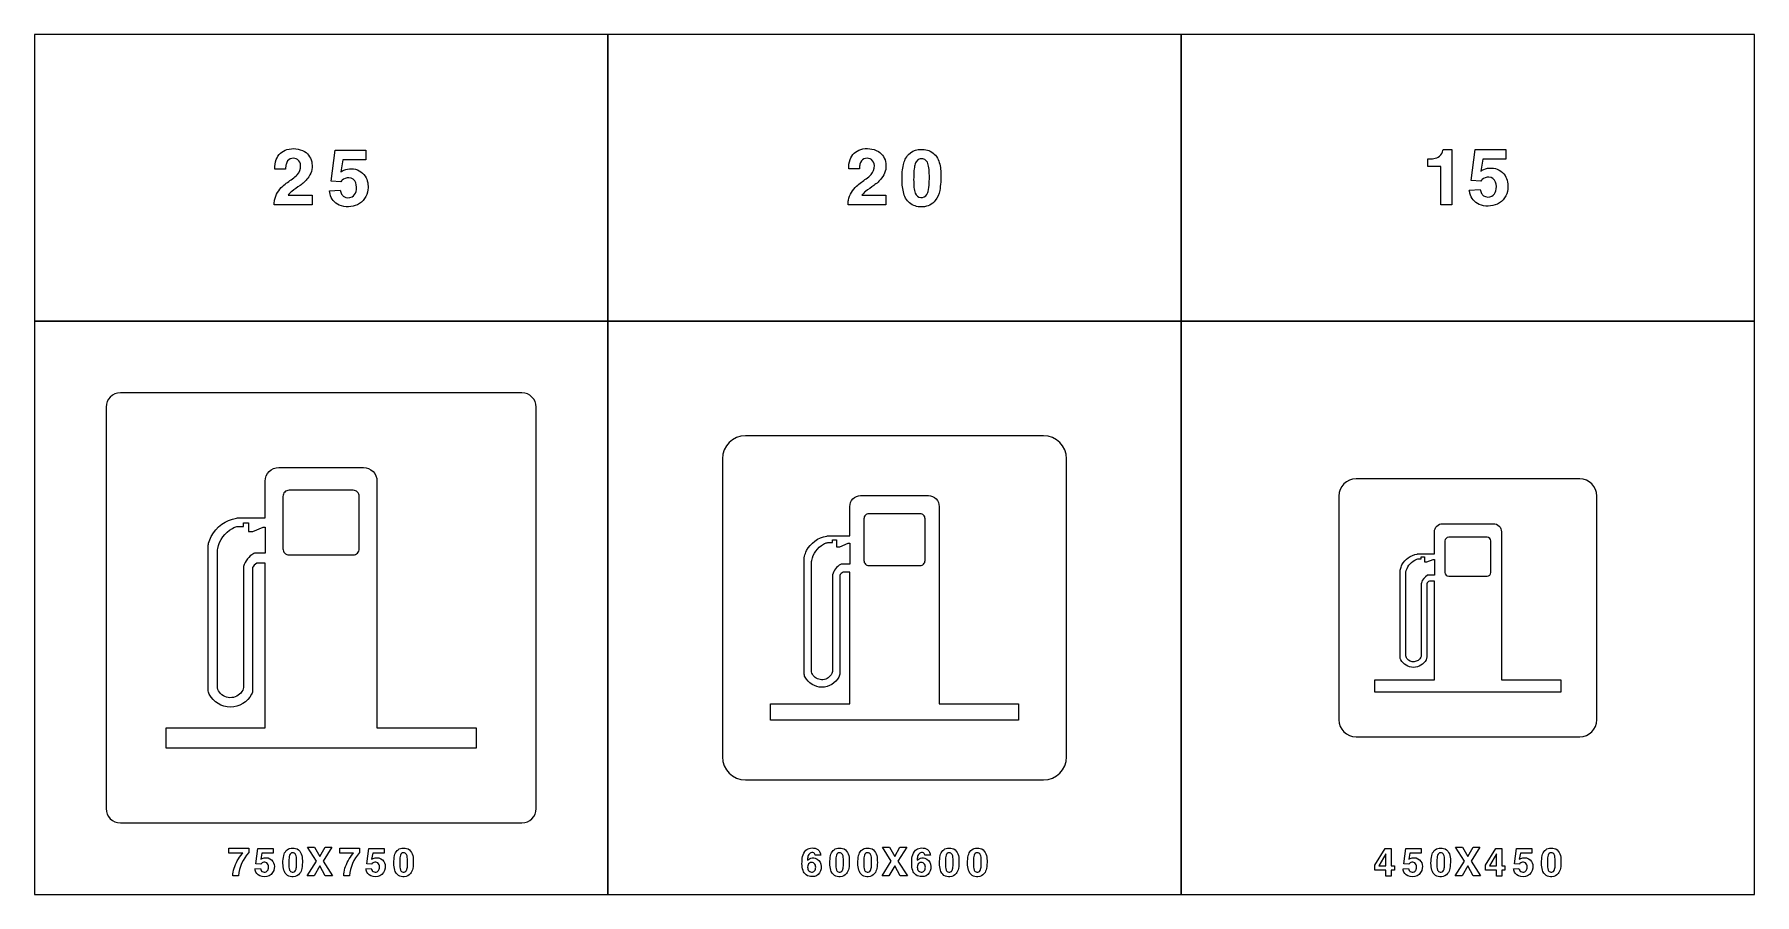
# Model space of a CAD drawing. Extents: x 0 to 3000, y 0 to 1500.
import ezdxf

# ---------------------------------------------------------------- set-up
doc = ezdxf.new("R2010")
doc.units = 0
doc.header["$MEASUREMENT"] = 0

msp = doc.modelspace()

# ---------------------------------------------------------------- linework, layer by layer
for points in [[(0.0003, 1000), (1000, 1000), (1000, 1500), (0.0003, 1500)], [(1000, 1000), (2000, 1000), (2000, 1500), (1000, 1500)], [(2000, 1000), (3000, 1000), (3000, 1500), (2000, 1500)], [(0.0001, 0.0001), (1000, 0.0001), (1000, 1000), (0.0001, 1000)], [(1000, 0.0001), (2000, 0.0001), (2000, 1000), (1000, 1000)], [(2000, 0.0001), (3000, 0.0001), (3000, 1000), (2000, 1000)], [(475.715, 32.7937), (491.718, 58.3466), (476.395, 82.7937), (488.63, 82.7937), (497.634, 66.2455), (506.829, 82.7937), (518.851, 82.7937), (503.337, 58.3466), (519.933, 32.7937), (507.279, 32.7937), (497.634, 50.2898), (487.627, 32.7937)], [(1478.42, 32.7948), (1494.42, 58.3477), (1479.1, 82.7948), (1491.33, 82.7948), (1500.34, 66.2466), (1509.53, 82.7948), (1521.55, 82.7948), (1506.04, 58.3477), (1522.64, 32.7948), (1509.98, 32.7948), (1500.34, 50.2908), (1490.33, 32.7948)], [(2337.67, 51.2623), (2355.75, 80.5514), (2366.36, 80.5514), (2366.36, 50.3066), (2371.76, 50.3066), (2371.76, 42.7), (2366.36, 42.7), (2366.36, 32.2497), (2356.86, 32.2497), (2356.86, 42.7), (2337.67, 42.7)], [(2356.86, 70.82), (2344.86, 50.3066), (2356.86, 50.3066)], [(2477.84, 32.7948), (2493.84, 58.3477), (2478.52, 82.7948), (2490.76, 82.7948), (2499.76, 66.2466), (2508.95, 82.7948), (2520.98, 82.7948), (2505.46, 58.3477), (2522.06, 32.7948), (2509.41, 32.7948), (2499.76, 50.2908), (2489.75, 32.7948)], [(2530.52, 51.2624), (2548.6, 80.5515), (2559.21, 80.5515), (2559.21, 50.3066), (2564.61, 50.3066), (2564.61, 42.7), (2559.21, 42.7), (2559.21, 32.2498), (2549.71, 32.2498), (2549.71, 42.7), (2530.52, 42.7)], [(2549.71, 70.8201), (2537.71, 50.3066), (2549.71, 50.3066)]]:
    msp.add_lwpolyline(points, close=True)
for points in [[(418.422, 1202.63, -0.0640343), (418.928, 1211.01, -0.161687), (433.256, 1235.22, -0.0283718), (449.985, 1248.18, 0.0545111), (458.342, 1255.35, 0.192461), (464.329, 1271.16, 0.234238), (458.895, 1281.72, 0.196223), (448.769, 1283.63, 0.252425), (440.001, 1276.76, 0.0856617), (438.343, 1269.95, 0.0202329), (438.058, 1265.27), (419.402, 1265.27, -0.0983795), (421.819, 1281.8, -0.245047), (440.286, 1299.05, -0.207102), (471.075, 1295.71, -0.233443), (484.06, 1274.78, -0.20961), (476.793, 1249.11, -0.0785124), (463.223, 1236.52, 0.0107372), (448.895, 1226.2, 0.0665092), (442.545, 1219.79), (484.344, 1219.79), (484.344, 1202.63)], [(514.481, 1227.42), (533.264, 1228.13, 0.0452719), (535.823, 1221.64, 0.0567733), (537.719, 1218.89, 0.070207), (539.488, 1217.5, 0.264984), (553.895, 1216.74, 0.20748), (560.862, 1225.98, 0.147389), (560.404, 1241.2, 0.308532), (548.651, 1249.76, 0.215743), (536.74, 1245.67, 0.028781), (534.591, 1243.17), (517.546, 1243.98), (524.67, 1297.85), (578.286, 1297.85), (578.286, 1281.1), (538.114, 1281.1), (534.528, 1260.29, -0.0211252), (539.694, 1263.31, -0.121371), (553.026, 1265.65, -0.244671), (576.943, 1252.87, -0.173069), (581.572, 1229.22, -0.256779), (563.5, 1202.82, -0.199585), (531.684, 1202.4, -0.245625), (515.571, 1221.95, -0.0170062)], [(1419.16, 1202.77, -0.0640343), (1419.66, 1211.15, -0.161687), (1433.99, 1235.37, -0.0283718), (1450.72, 1248.32, 0.0545111), (1459.08, 1255.49, 0.192461), (1465.07, 1271.31, 0.234238), (1459.63, 1281.86, 0.196223), (1449.5, 1283.77, 0.252425), (1440.74, 1276.9, 0.0856617), (1439.08, 1270.09, 0.0202329), (1438.79, 1265.41), (1420.14, 1265.41, -0.0983795), (1422.55, 1281.94, -0.245047), (1441.02, 1299.19, -0.207102), (1471.81, 1295.86, -0.233443), (1484.8, 1274.92, -0.20961), (1477.53, 1249.25, -0.0785124), (1463.96, 1236.66, 0.0107372), (1449.63, 1226.34, 0.0665092), (1443.28, 1219.93), (1485.08, 1219.93), (1485.08, 1202.77)], [(1513.14, 1247.83, -0.0563084), (1515.56, 1272.96, -0.130301), (1524.44, 1290.48, -0.174843), (1541.17, 1299.05, -0.147552), (1562.41, 1296.39, -0.192146), (1577.14, 1279.13, -0.0833996), (1580.83, 1256.31, -0.0545507), (1578.83, 1228, -0.116773), (1571.2, 1210.37, -0.221099), (1549.25, 1199.3, -0.162564), (1528.67, 1204.31, -0.174743), (1516.16, 1222.47, -0.0640867), (1513.17, 1245.95)], [(2430.38, 1282.79), (2435.62, 1282.79, 0.0261527), (2438.02, 1283.06, 0.0824327), (2447.96, 1285.95, 0.211118), (2455.97, 1295.44, 0.0230957), (2457.03, 1299.41), (2472.27, 1299.41), (2472.27, 1202.61), (2452.82, 1202.61), (2452.82, 1269.42), (2430.38, 1269.42)], [(2502.41, 1228.59), (2521.19, 1229.3, 0.0452719), (2523.75, 1222.8, 0.0567733), (2525.65, 1220.06, 0.070207), (2527.41, 1218.67, 0.264984), (2541.82, 1217.91, 0.20748), (2548.79, 1227.15, 0.147389), (2548.33, 1242.36, 0.308532), (2536.58, 1250.92, 0.215743), (2524.67, 1246.83, 0.028781), (2522.52, 1244.34), (2505.47, 1245.14), (2512.6, 1299.01), (2566.21, 1299.01), (2566.21, 1282.27), (2526.04, 1282.27), (2522.45, 1261.46, -0.0211252), (2527.62, 1264.48, -0.121371), (2540.95, 1266.82, -0.244671), (2564.87, 1254.04, -0.173069), (2569.5, 1230.39, -0.256779), (2551.43, 1203.99, -0.199585), (2519.61, 1203.56, -0.245625), (2503.5, 1223.12, -0.0170062)], [(1533.69, 1235.62, 0.0124589), (1533.9, 1233.09, 0.0668192), (1536.14, 1222.93, 0.615362), (1556.51, 1220.69, 0.0726881), (1558.69, 1225.9, 0.0588562), (1560.57, 1240.82, 0.0389037), (1559.92, 1267.61, 0.084671), (1557.28, 1276.95, 0.156013), (1552.7, 1281.81, 0.143208), (1546.41, 1283, 0.172584), (1540.11, 1280.52, 0.132565), (1536.13, 1274.29, 0.0498315), (1534.31, 1265.6, 0.0368731)], [(150, 125), (850, 125, 0.414213), (875, 150), (875, 850, 0.414213), (850, 875), (150, 875, 0.414213), (125, 850), (125, 150, 0.414213)], [(1240, 200), (1760, 200, 0.414213), (1800, 240), (1800, 760, 0.414213), (1760, 800), (1240, 800, 0.414213), (1200, 760), (1200, 240, 0.414213)], [(402.608, 577.7), (387.959, 577.7, 0.210241), (380.625, 570.2), (380.625, 357.24, -0.122061), (378.642, 349.237, -0.602141), (304.992, 349.238, -0.122059), (303.009, 357.24), (303.009, 605.738, -0.0795061), (303.892, 612.567, -0.058631), (308.408, 624.7, -0.231037), (352.242, 656.535, -0.0402305), (355.675, 656.817), (402.592, 656.813), (402.608, 720.972, -0.414576), (426.192, 744.565), (573.858, 744.565, -0.414719), (597.459, 720.972), (597.475, 290.6), (770.275, 290.6), (770.275, 255.435), (229.725, 255.435), (229.725, 290.6), (402.608, 290.6)], [(2305, 275), (2695, 275, 0.414213), (2725, 305), (2725, 695, 0.414213), (2695, 725), (2305, 725, 0.414213), (2275, 695), (2275, 305, 0.414213)], [(433.392, 694.378), (433.392, 603.05, 0.414736), (444.109, 592.334), (555.925, 592.334, 0.414718), (566.642, 603.05), (566.642, 694.378, 0.414715), (555.925, 705.113), (444.109, 705.113, 0.414697)], [(1422.09, 562.16), (1410.37, 562.16, 0.210241), (1404.5, 556.16), (1404.5, 385.792, -0.122061), (1402.91, 379.389, -0.602141), (1343.99, 379.391, -0.122059), (1342.41, 385.792), (1342.41, 584.591, -0.0795061), (1343.11, 590.053, -0.058631), (1346.73, 599.76, -0.231037), (1381.79, 625.228, -0.0402305), (1384.54, 625.453), (1422.07, 625.451), (1422.09, 676.777, -0.414576), (1440.95, 695.652), (1559.09, 695.652, -0.414719), (1577.97, 676.777), (1577.98, 332.48), (1716.22, 332.48), (1716.22, 304.348), (1283.78, 304.348), (1283.78, 332.48), (1422.09, 332.48)], [(1446.71, 655.502), (1446.71, 582.44, 0.414736), (1455.29, 573.868), (1544.74, 573.868, 0.414718), (1553.31, 582.44), (1553.31, 655.502, 0.414715), (1544.74, 664.09), (1455.29, 664.09, 0.414697)], [(402.675, 640.674), (402.675, 595.291), (384.725, 595.291, 0.12996), (382.608, 594.733, 0.194744), (364.758, 572.226, 0.0717139), (364.592, 571.016), (364.592, 361.393, -0.117096), (363.442, 356.578, -0.553402), (322.709, 352.791, -0.164349), (319.176, 363.184), (319.176, 599.231, -0.0500767), (319.609, 603.489, -0.2183), (345.292, 638.629), (347.742, 639.998, -0.115045), (354.858, 642.134), (364.592, 642.134), (364.592, 648.006), (373.392, 648.006), (373.392, 633.371), (380.709, 633.371), (399.009, 640.674)], [(2441.57, 546.62), (2432.78, 546.62, 0.210241), (2428.38, 542.12), (2428.38, 414.344, -0.122061), (2427.19, 409.542, -0.602141), (2383, 409.543, -0.122059), (2381.81, 414.344), (2381.81, 563.443, -0.0795061), (2382.34, 567.54, -0.058631), (2385.05, 574.82, -0.231037), (2411.35, 593.921, -0.0402305), (2413.41, 594.09), (2441.56, 594.088), (2441.57, 632.583, -0.414576), (2455.72, 646.739), (2544.32, 646.739, -0.414719), (2558.48, 632.583), (2558.49, 374.36), (2662.17, 374.36), (2662.17, 353.261), (2337.84, 353.261), (2337.84, 374.36), (2441.57, 374.36)], [(1422.14, 612.539), (1422.14, 576.233), (1407.78, 576.233, 0.12996), (1406.09, 575.786, 0.194744), (1391.81, 557.781, 0.0717139), (1391.67, 556.813), (1391.67, 389.114, -0.117096), (1390.75, 385.262, -0.553402), (1358.17, 382.233, -0.164349), (1355.34, 390.548), (1355.34, 579.385, -0.0500767), (1355.69, 582.792, -0.2183), (1376.23, 610.904), (1378.19, 611.998, -0.115045), (1383.89, 613.708), (1391.67, 613.708), (1391.67, 618.405), (1398.71, 618.405), (1398.71, 606.697), (1404.57, 606.697), (1419.21, 612.539)], [(2460.04, 616.627), (2460.04, 561.83, 0.414736), (2466.47, 555.401), (2533.56, 555.401, 0.414718), (2539.99, 561.83), (2539.99, 616.627, 0.414715), (2533.56, 623.068), (2466.47, 623.068, 0.414697)], [(2441.61, 584.405), (2441.61, 557.175), (2430.84, 557.175, 0.12996), (2429.57, 556.84, 0.194744), (2418.86, 543.336, 0.0717139), (2418.76, 542.61), (2418.76, 416.836, -0.117096), (2418.07, 413.947, -0.553402), (2393.63, 411.675, -0.164349), (2391.51, 417.911), (2391.51, 559.539, -0.0500767), (2391.77, 562.094, -0.2183), (2407.18, 583.178), (2408.65, 583.999, -0.115045), (2412.92, 585.281), (2418.76, 585.281), (2418.76, 588.804), (2424.04, 588.804), (2424.04, 580.023), (2428.43, 580.023), (2439.41, 584.405)], [(339.22, 81.206), (373.801, 81.206), (373.801, 73.2756, 0.17337), (356.068, 32.5962), (345.957, 32.5962, -0.0554097), (348.224, 45.8031, -0.10295), (362.158, 71.0638), (363.295, 72.4778), (339.22, 72.4778)], [(384.7, 45.187), (394.091, 45.5425, 0.0452719), (395.371, 42.296, 0.0567733), (396.319, 40.9217, 0.070207), (397.203, 40.2265, 0.264984), (404.407, 39.8474, 0.20748), (407.89, 44.4683, 0.147389), (407.661, 52.0749, 0.308532), (401.785, 56.3561, 0.215743), (395.829, 54.3103, 0.028781), (394.755, 53.0623), (386.232, 53.4651), (389.794, 80.4003), (416.603, 80.4003), (416.603, 72.0275), (396.516, 72.0275), (394.723, 61.6247, -0.0211252), (397.306, 63.1334, -0.121371), (403.973, 64.3024, -0.244671), (415.931, 57.9122, -0.173069), (418.246, 46.0875, -0.256779), (409.209, 32.8885, -0.199585), (393.301, 32.6752, -0.245625), (385.245, 42.4541, -0.0170062)], [(433.51, 55.3214, -0.0563084), (434.718, 67.8885, -0.130301), (439.157, 76.6484, -0.174843), (447.522, 80.9296, -0.147552), (458.146, 79.6026, -0.192146), (465.508, 70.9691, -0.0833996), (467.356, 59.5631, -0.0545507), (466.353, 45.4083, -0.116773), (462.538, 36.5931, -0.221099), (451.566, 31.0559, -0.162564), (441.274, 33.5599, -0.174743), (435.018, 42.6436, -0.0640867), (433.526, 54.3814)], [(443.786, 49.2155, 0.0124589), (443.889, 47.9517, 0.0668192), (445.01, 42.8727, 0.615362), (455.192, 41.751, 0.0726881), (456.282, 44.3577, 0.0588562), (457.222, 51.8142, 0.0389037), (456.898, 65.2108, 0.084671), (455.579, 69.8791, 0.156013), (453.288, 72.3119, 0.143208), (450.145, 72.9043, 0.172584), (446.993, 71.6642, 0.132565), (445.003, 68.552, 0.0498315), (444.094, 64.2076, 0.0368731)], [(532.652, 81.2061), (567.233, 81.2061), (567.233, 73.2756, 0.17337), (549.5, 32.5962), (539.389, 32.5962, -0.0554097), (541.656, 45.8032, -0.10295), (555.59, 71.0639), (556.727, 72.4778), (532.652, 72.4778)], [(578.132, 45.1871), (587.523, 45.5426, 0.0452719), (588.803, 42.2961, 0.0567733), (589.751, 40.9217, 0.070207), (590.635, 40.2266, 0.264984), (597.839, 39.8475, 0.20748), (601.322, 44.4684, 0.147389), (601.093, 52.075, 0.308532), (595.217, 56.3562, 0.215743), (589.261, 54.3104, 0.028781), (588.187, 53.0624), (579.664, 53.4652), (583.226, 80.4004), (610.035, 80.4004), (610.035, 72.0276), (589.948, 72.0276), (588.155, 61.6248, -0.0211252), (590.738, 63.1334, -0.121371), (597.405, 64.3024, -0.244671), (609.363, 57.9123, -0.173069), (611.678, 46.0876, -0.256779), (602.641, 32.8886, -0.199585), (586.733, 32.6753, -0.245625), (578.677, 42.4541, -0.0170062)], [(626.942, 55.3168, -0.0563084), (628.15, 67.884, -0.130301), (632.589, 76.6438, -0.174843), (640.954, 80.9251, -0.147552), (651.578, 79.5981, -0.192146), (658.94, 70.9645, -0.0833996), (660.788, 59.5585, -0.0545507), (659.785, 45.4038, -0.116773), (655.97, 36.5886, -0.221099), (644.998, 31.0514, -0.162564), (634.706, 33.5554, -0.174743), (628.45, 42.6391, -0.0640867), (626.958, 54.3769)], [(637.218, 49.211, 0.0124589), (637.321, 47.9472, 0.0668192), (638.442, 42.8682, 0.615362), (648.624, 41.7465, 0.0726881), (649.714, 44.3532, 0.0588562), (650.654, 51.8097, 0.0389037), (650.33, 65.2062, 0.084671), (649.011, 69.8745, 0.156013), (646.72, 72.3074, 0.143208), (643.577, 72.8998, 0.172584), (640.425, 71.6597, 0.132565), (638.435, 68.5475, 0.0498315), (637.526, 64.2031, 0.0368731)], [(1371.34, 68.6163), (1361.93, 68.6163, 0.0333099), (1361.27, 70.3935, 0.308433), (1356.02, 73.2924, 0.256298), (1350.45, 69.8879, 0.0718547), (1348.99, 66.207, 0.0422837), (1347.99, 59.9353, -0.0343264), (1351.75, 62.5893, -0.198215), (1361.67, 63.4977, -0.294049), (1371.76, 52.8501, -0.195966), (1369.24, 37.9053, -0.251599), (1356.47, 31.286, -0.162734), (1345.95, 34.3903, -0.142524), (1340.48, 42.1944, -0.0867955), (1338.68, 53.7031, -0.0561633), (1339.79, 66.5941, -0.143087), (1345.4, 77.2418, -0.165016), (1353.53, 81.1044, -0.137094), (1363.94, 79.8485, -0.238813), (1370.78, 71.3493, -0.0169871)], [(1387.3, 55.3224, -0.0563084), (1388.51, 67.8895, -0.130301), (1392.95, 76.6494, -0.174843), (1401.31, 80.9307, -0.147552), (1411.94, 79.6036, -0.192146), (1419.3, 70.9701, -0.0833996), (1421.15, 59.5641, -0.0545507), (1420.14, 45.4093, -0.116773), (1416.33, 36.5941, -0.221099), (1405.36, 31.057, -0.162564), (1395.07, 33.5609, -0.174743), (1388.81, 42.6447, -0.0640867), (1387.32, 54.3824)], [(1397.58, 49.2166, 0.0124589), (1397.68, 47.9527, 0.0668192), (1398.8, 42.8737, 0.615362), (1408.98, 41.7521, 0.0726881), (1410.07, 44.3587, 0.0588562), (1411.01, 51.8153, 0.0389037), (1410.69, 65.2118, 0.084671), (1409.37, 69.8801, 0.156013), (1407.08, 72.3129, 0.143208), (1403.94, 72.9053, 0.172584), (1400.78, 71.6653, 0.132565), (1398.79, 68.553, 0.0498315), (1397.88, 64.2086, 0.0368731)], [(1436.21, 55.3224, -0.0563084), (1437.42, 67.8895, -0.130301), (1441.86, 76.6494, -0.174843), (1450.23, 80.9307, -0.147552), (1460.85, 79.6036, -0.192146), (1468.21, 70.9701, -0.0833996), (1470.06, 59.5641, -0.0545507), (1469.06, 45.4093, -0.116773), (1465.24, 36.5941, -0.221099), (1454.27, 31.057, -0.162564), (1443.98, 33.561, -0.174743), (1437.72, 42.6447, -0.0640867), (1436.23, 54.3824)], [(1446.49, 49.2166, 0.0124589), (1446.59, 47.9527, 0.0668192), (1447.72, 42.8737, 0.615362), (1457.9, 41.7521, 0.0726881), (1458.99, 44.3587, 0.0588562), (1459.93, 51.8153, 0.0389037), (1459.6, 65.2118, 0.084671), (1458.28, 69.8801, 0.156013), (1455.99, 72.3129, 0.143208), (1452.85, 72.9053, 0.172584), (1449.7, 71.6653, 0.132565), (1447.71, 68.553, 0.0498315), (1446.8, 64.2086, 0.0368731)], [(1562.6, 68.6186), (1553.19, 68.6186, 0.0333099), (1552.53, 70.3958, 0.308433), (1547.28, 73.2947, 0.256298), (1541.7, 69.8903, 0.0718547), (1540.25, 66.2094, 0.0422837), (1539.25, 59.9376, -0.0343264), (1543.01, 62.5917, -0.198215), (1552.93, 63.5001, -0.294049), (1563.01, 52.8524, -0.195966), (1560.5, 37.9076, -0.251599), (1547.73, 31.2884, -0.162734), (1537.21, 34.3926, -0.142524), (1531.74, 42.1967, -0.0867955), (1529.94, 53.7054, -0.0561633), (1531.05, 66.5965, -0.143087), (1536.66, 77.2441, -0.165016), (1544.78, 81.1067, -0.137094), (1555.2, 79.8508, -0.238813), (1562.04, 71.3516, -0.0169871)], [(1578.56, 55.3224, -0.0563084), (1579.77, 67.8896, -0.130301), (1584.21, 76.6494, -0.174843), (1592.57, 80.9307, -0.147552), (1603.2, 79.6036, -0.192146), (1610.56, 70.9701, -0.0833996), (1612.41, 59.5641, -0.0545507), (1611.4, 45.4093, -0.116773), (1607.59, 36.5941, -0.221099), (1596.62, 31.057, -0.162564), (1586.32, 33.561, -0.174743), (1580.07, 42.6447, -0.0640867), (1578.58, 54.3825)], [(1588.84, 49.2166, 0.0124589), (1588.94, 47.9528, 0.0668192), (1590.06, 42.8738, 0.615362), (1600.24, 41.7521, 0.0726881), (1601.33, 44.3588, 0.0588562), (1602.27, 51.8153, 0.0389037), (1601.95, 65.2118, 0.084671), (1600.63, 69.8801, 0.156013), (1598.34, 72.3129, 0.143208), (1595.19, 72.9054, 0.172584), (1592.04, 71.6653, 0.132565), (1590.05, 68.553, 0.0498315), (1589.14, 64.2087, 0.0368731)], [(1627.47, 55.3224, -0.0563084), (1628.68, 67.8896, -0.130301), (1633.12, 76.6494, -0.174843), (1641.49, 80.9307, -0.147552), (1652.11, 79.6037, -0.192146), (1659.47, 70.9701, -0.0833996), (1661.32, 59.5641, -0.0545507), (1660.32, 45.4093, -0.116773), (1656.5, 36.5941, -0.221099), (1645.53, 31.057, -0.162564), (1635.24, 33.561, -0.174743), (1628.98, 42.6447, -0.0640867), (1627.49, 54.3825)], [(1637.75, 49.2166, 0.0124589), (1637.85, 47.9528, 0.0668192), (1638.97, 42.8738, 0.615362), (1649.16, 41.7521, 0.0726881), (1650.25, 44.3588, 0.0588562), (1651.19, 51.8153, 0.0389037), (1650.86, 65.2118, 0.084671), (1649.54, 69.8801, 0.156013), (1647.25, 72.3129, 0.143208), (1644.11, 72.9054, 0.172584), (1640.96, 71.6653, 0.132565), (1638.97, 68.553, 0.0498315), (1638.06, 64.2087, 0.0368731)], [(2386.83, 45.1858), (2396.22, 45.5413, 0.0452719), (2397.5, 42.2948, 0.0567733), (2398.45, 40.9204, 0.070207), (2399.33, 40.2253, 0.264984), (2406.53, 39.8462, 0.20748), (2410.02, 44.467, 0.147389), (2409.79, 52.0736, 0.308532), (2403.91, 56.3549, 0.215743), (2397.96, 54.309, 0.028781), (2396.88, 53.061), (2388.36, 53.4639), (2391.92, 80.3991), (2418.73, 80.3991), (2418.73, 72.0262), (2398.64, 72.0262), (2396.85, 61.6235, -0.0211252), (2399.43, 63.1321, -0.121371), (2406.1, 64.3011, -0.244671), (2418.06, 57.911, -0.173069), (2420.37, 46.0863, -0.256779), (2411.34, 32.8873, -0.199585), (2395.43, 32.674, -0.245625), (2387.37, 42.4528, -0.0170062)], [(2435.64, 55.3178, -0.0563084), (2436.85, 67.8849, -0.130301), (2441.28, 76.6448, -0.174843), (2449.65, 80.9261, -0.147552), (2460.27, 79.599, -0.192146), (2467.63, 70.9655, -0.0833996), (2469.48, 59.5595, -0.0545507), (2468.48, 45.4047, -0.116773), (2464.66, 36.5895, -0.221099), (2453.69, 31.0524, -0.162564), (2443.4, 33.5564, -0.174743), (2437.15, 42.6401, -0.0640867), (2435.65, 54.3779)], [(2445.91, 49.212, 0.0124589), (2446.02, 47.9481, 0.0668192), (2447.14, 42.8692, 0.615362), (2457.32, 41.7475, 0.0726881), (2458.41, 44.3542, 0.0588562), (2459.35, 51.8107, 0.0389037), (2459.02, 65.2072, 0.084671), (2457.71, 69.8755, 0.156013), (2455.42, 72.3083, 0.143208), (2452.27, 72.9008, 0.172584), (2449.12, 71.6607, 0.132565), (2447.13, 68.5484, 0.0498315), (2446.22, 64.2041, 0.0368731)], [(2579.68, 45.1836), (2589.07, 45.5391, 0.0452719), (2590.35, 42.2926, 0.0567733), (2591.3, 40.9182, 0.070207), (2592.18, 40.2231, 0.264984), (2599.38, 39.844, 0.20748), (2602.87, 44.4648, 0.147389), (2602.64, 52.0714, 0.308532), (2596.76, 56.3527, 0.215743), (2590.81, 54.3068, 0.028781), (2589.73, 53.0588), (2581.21, 53.4617), (2584.77, 80.3969), (2611.58, 80.3969), (2611.58, 72.0241), (2591.49, 72.0241), (2589.7, 61.6212, -0.0211252), (2592.28, 63.1299, -0.121371), (2598.95, 64.299, -0.244671), (2610.91, 57.9088, -0.173069), (2613.22, 46.0841, -0.256779), (2604.19, 32.885, -0.199585), (2588.28, 32.6718, -0.245625), (2580.22, 42.4506, -0.0170062)], [(2628.49, 55.3133, -0.0563084), (2629.7, 67.8805, -0.130301), (2634.13, 76.6404, -0.174843), (2642.5, 80.9216, -0.147552), (2653.12, 79.5946, -0.192146), (2660.48, 70.9611, -0.0833996), (2662.33, 59.5551, -0.0545507), (2661.33, 45.4002, -0.116773), (2657.51, 36.585, -0.221099), (2646.54, 31.0479, -0.162564), (2636.25, 33.5519, -0.174743), (2630, 42.6356, -0.0640867), (2628.5, 54.3734)], [(2638.76, 49.2075, 0.0124589), (2638.87, 47.9437, 0.0668192), (2639.99, 42.8647, 0.615362), (2650.17, 41.743, 0.0726881), (2651.26, 44.3497, 0.0588562), (2652.2, 51.8062, 0.0389037), (2651.88, 65.2028, 0.084671), (2650.56, 69.871, 0.156013), (2648.27, 72.3039, 0.143208), (2645.12, 72.8963, 0.172584), (2641.97, 71.6561, 0.132565), (2639.98, 68.544, 0.0498315), (2639.07, 64.1996, 0.0368731)], [(1348.52, 48.0159, 0.0641861), (1348.94, 44.5957, 0.139351), (1350.82, 41.2308, 0.240104), (1356.78, 39.3587, 0.267924), (1361.47, 42.7315, 0.140614), (1362.44, 49.5167, 0.112774), (1361.12, 53.2134, 0.271024), (1355.26, 56.0728, 0.294594), (1349.25, 52.1233, 0.0908659)], [(1539.78, 48.0183, 0.0641861), (1540.2, 44.598, 0.139351), (1542.08, 41.2331, 0.240104), (1548.04, 39.361, 0.267924), (1552.73, 42.7339, 0.140614), (1553.69, 49.519, 0.112774), (1552.38, 53.2157, 0.271024), (1546.51, 56.0751, 0.294594), (1540.51, 52.1257, 0.0908659)]]:
    msp.add_lwpolyline(points, format="xyb", close=True)

doc.saveas('drawing.dxf')
